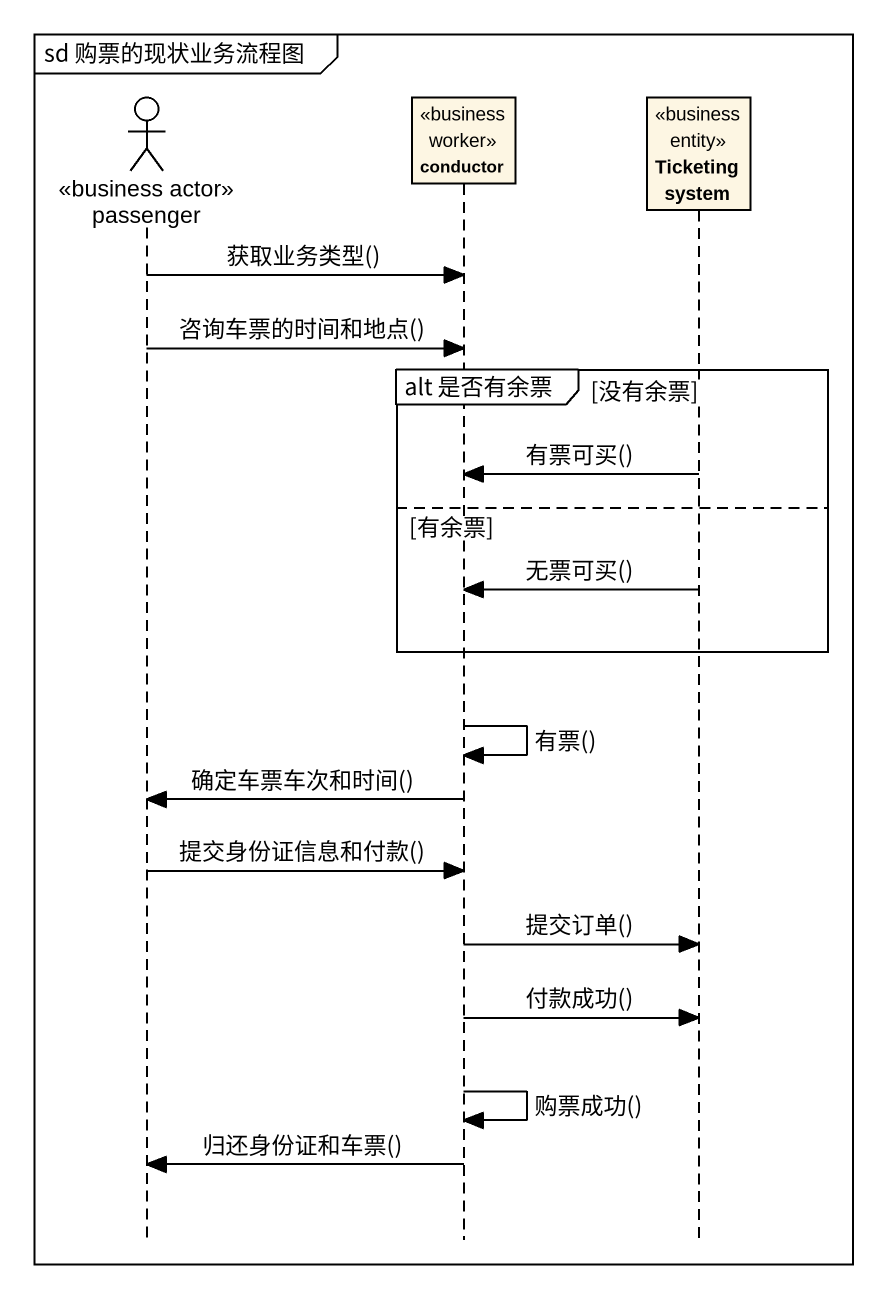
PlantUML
@startuml
mainframe sd 购票的现状业务流程图
hide footbox
actor passenger <<business actor>>
participant conductor <<business worker>>
participant "Ticketing system" as Ticketing_system <<business entity>>

passenger -> conductor : 获取业务类型()
passenger -> conductor : 咨询车票的时间和地点()
group alt 是否有余票 [没有余票]
  Ticketing_system -> conductor : 有票可买()
else 有余票
  Ticketing_system -> conductor : 无票可买()
end
conductor -> conductor : 有票()
conductor -> passenger : 确定车票车次和时间()
passenger -> conductor : 提交身份证信息和付款()
conductor -> Ticketing_system : 提交订单()
conductor -> Ticketing_system : 付款成功()
conductor -> conductor : 购票成功()
conductor -> passenger : 归还身份证和车票()
@enduml
